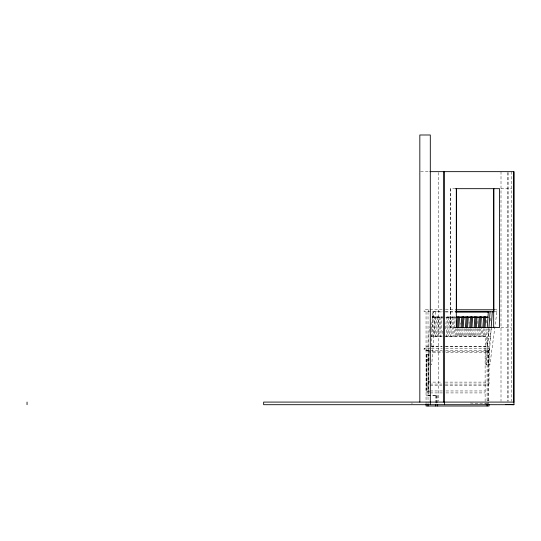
<?xml version="1.0" encoding="UTF-8"?>
<svg xmlns="http://www.w3.org/2000/svg" width="541" height="541" viewBox="0 0 541 541"><rect width="100%" height="100%" fill="white"/><g stroke="black" fill="none" stroke-linecap="round" stroke-linejoin="round"><path stroke-width="0.41" stroke-dasharray="2.71 2.03" d="M426.058 350.365L426.132 348.404M428.026 346.436L429.412 326.608M431.434 329.415L432.672 311.744L442.112 311.961M431.461 336.996L433.226 311.744M431.333 345.895L433.706 311.961M435.451 311.744L431.738 364.776L431.285 364.776M435.559 317.222L434.227 336.313L433.192 336.056L434.531 316.965L435.559 317.222L432.306 316.965L443.262 316.965M437.71 317.222L436.371 336.313L435.336 336.056L436.675 316.965L439.928 317.222L438.589 336.313L437.561 336.056L438.893 316.965L439.928 317.222M442.274 331.072L441.929 336.056L431.711 336.056M445.628 328.84L446.44 317.222L445.405 316.965L456.361 316.965M448.658 317.222L447.326 336.313L446.291 336.056L447.63 316.965L448.658 317.222L446.44 317.222M450.809 317.222L449.47 336.313L448.442 336.056L449.774 316.965L453.027 317.222L451.694 336.313L450.66 336.056L451.999 316.965L453.027 317.222M455.549 328.583L455.028 336.056L456.056 336.313L456.584 328.84M457.693 328.583L457.172 336.056L458.207 336.313L458.727 328.84M459.918 328.583L459.397 336.056L460.425 336.313L460.946 328.84M460.208 324.438L460.323 322.774M462.061 328.583L461.541 336.056L462.569 336.313L463.096 328.84M464.286 328.583L463.759 336.056L464.793 336.313L465.314 328.84M464.922 319.46L465.098 316.965M466.43 328.583L465.909 336.056L466.937 336.313L467.465 328.84M468.648 328.583L468.127 336.056L469.162 336.313L469.683 328.84M469 323.606L469.115 321.949M470.798 328.583L470.271 336.056L471.306 336.313L471.826 328.84M473.017 328.583L472.496 336.056L473.524 336.313L474.051 328.84M475.16 328.583L474.64 336.056L475.674 336.313L476.195 328.84M477.385 328.583L476.864 336.056L477.892 336.313L478.413 328.84M477.73 323.606L477.906 321.117M479.529 328.583L479.008 336.056L480.036 336.313L480.564 328.84M481.923 326.095L481.226 336.056L482.261 336.313L482.782 328.84M483.897 328.583L483.377 336.056L484.405 336.313L484.925 328.84M484.871 350.365L486.143 328.265M486.521 322.774L486.697 320.286M445.561 346.693L485.899 346.693L487.15 328.84M487.089 405.168L487.089 346.436L488.361 328.265M486.359 364.776L488.895 328.576M491.113 328.576L488.584 364.776L485.906 364.776L485.953 348.404M445.371 346.436L487.089 346.436L489.49 328.265M490.471 320.827L490.87 317.797M488.807 348.404L491.451 328.407M494.663 309.777L496.909 309.777L496.909 311.744L489.903 364.776L489.05 364.776M420.641 171.653L430.305 171.653M455.454 188.674L450.396 188.674L450.396 327.454L456.469 327.454M501.007 188.674L511.482 188.674M442.193 309.777L424.097 309.777L424.097 311.744L442.193 311.744M445.48 309.777L454.771 309.777M445.277 311.778L455.366 311.744M494.663 311.744L496.909 311.744M445.473 311.995L454.717 311.961M432.306 316.965L442.585 317.154M445.946 317.188L455.191 317.154M501.007 327.454L511.482 327.454M445.257 336.056L486.63 336.313L445.101 336.313M442.22 336.313L430.974 336.056M426.058 346.436L429.507 346.436M431.082 346.436L442.011 346.436M431.278 346.693L442.2 346.693M430.244 348.404L424.097 348.404L424.097 349.385A0.981 0.981 0 0 0 425.077 350.365L442.355 350.365M431.326 348.404L442.254 348.404M445.615 348.404L489.199 348.404L489.199 351.346L445.541 351.346M445.615 350.365L489.199 350.365M426.058 350.494L428.026 350.494M428.026 351.346L442.518 351.346M428.174 352.326L442.626 352.326M445.892 352.326L487.238 352.326L487.238 351.346M426.058 354.423L428.107 354.423L428.107 391.934L426.058 391.934L426.524 354.429L428.486 354.477L428.026 391.961L426.058 391.914M427.945 359.758L426.633 359.758L426.633 386.044M426.058 360.313L428.107 360.313M429.513 364.776L429.067 364.776L429.067 350.365M428.026 381.79L429.987 381.79M428.174 382.115L441.916 382.115M445.284 382.115L489.05 382.115M430.136 384.076L441.923 384.076M445.284 384.076L489.05 384.076L489.05 348.404M430.136 385.266L441.923 385.266M445.29 385.266L488.219 385.266M426.058 386.044L427.945 386.044M428.026 390.954L429.331 390.954L429.331 392.915L428.026 392.915M430.169 390.954L442.66 390.954M445.987 390.954L485.121 390.954M430.169 392.915L442.66 392.915M445.987 392.915L485.121 392.915M428.026 395.207L429.331 395.207M428.026 395.539L437.635 395.539L437.635 405.202M428.026 395.674L435.674 395.674M426.058 395.863L428.026 395.863M487.089 400.773L489.05 400.773M470.393 403.059L487.982 403.721M488.462 336.056L490.41 336.313M487.089 346.436L489.037 346.693M432.313 316.931L433.348 317.154M484.871 346.436L485.899 346.693M511.482 171.653L511.482 401.239M508.046 172.491L508.046 401.239M507.898 172.491L507.898 401.239M501.007 171.653L501.007 401.239M488.219 350.365L488.219 403.485M488.131 350.365L488.131 364.776M488.07 350.365L488.07 403.769M485.121 351.346L485.121 405.168M450.565 188.674L450.565 327.454M438.521 172.491L438.521 401.239M436.655 395.539L436.655 405.202M436.506 395.539L436.506 405.202M435.674 395.539L435.674 405.202M429.209 350.365L429.209 351.346M428.776 309.777L428.776 311.744M428.174 348.404L428.174 395.539M428.026 311.744L428.026 405.229M426.227 354.423L426.227 391.934M426.058 311.744L426.058 404.452M411.978 402.734L411.978 404.046M424.097 349.385A0.981 0.981 0 0 1 425.077 348.404M441.043 316.965L439.705 336.056L440.739 336.313L442.071 317.222L441.043 316.965M454.142 316.965L452.803 336.056L453.838 336.313L455.177 317.222L454.142 316.965"/><path stroke-width="0.81" d="M456.699 327.183L457.395 317.222L455.914 317.222M457.754 327.758L458.511 316.965L461.764 317.222L461.067 327.183M458.842 327.183L459.539 317.222M462.122 327.758L462.873 316.965L466.126 317.222L465.429 327.183M463.211 327.183L463.908 317.222M466.491 327.758L467.241 316.965L470.494 317.222L469.798 327.183M467.58 327.183L468.276 317.222M470.853 327.758L471.61 316.965L474.863 317.222L474.166 327.183M471.941 327.183L472.638 317.222M475.221 327.758L475.979 316.965L479.231 317.222L478.535 327.183M476.31 327.183L477.006 317.222M479.59 327.758L480.34 316.965L483.593 317.222L482.897 327.183M480.678 327.183L481.375 317.222M483.952 327.758L484.709 316.965L487.962 317.222M485.047 327.183L485.744 317.222M487.265 327.183L488.327 311.995L487.292 311.778M488.949 327.738L490.072 311.744M491.174 327.738L492.29 311.744M429.933 171.653L513.95 171.653L513.95 404.702L263.656 404.702L263.656 402.085L513.95 402.085M455.394 188.674L499.566 188.674L499.566 327.454L455.394 327.454M455.596 309.777L494.379 309.777M455.596 311.744L494.379 311.744M455.556 311.995L488.327 311.995M456.678 316.965L458.362 316.931M461.723 316.965L463.4 316.931M465.923 316.965L467.607 316.931M470.122 316.965L471.806 316.931M474.329 316.965L476.006 316.931M479.367 316.965L481.05 316.931M483.566 316.965L485.25 316.931M456.029 317.188L487.962 317.188M505.571 404.384L513.95 404.702M513.801 171.653L513.801 402.085M493.838 188.674L493.838 310.629M493.669 188.674L493.669 327.454M489.05 404.512L489.05 406.007L426.058 406.007L426.058 404.33M487.089 404.33L487.089 406.007M456.469 188.674L456.469 310.629M456.469 324.086L456.469 327.454M456.3 188.674L456.3 327.454M444.425 171.653L444.425 404.702M443.397 171.653L443.397 402.085M437.635 404.398L437.635 406.007M435.674 404.398L435.674 406.007M430.305 404.702L430.305 134.993L419.83 134.993L419.83 402.085M428.026 404.33L428.026 406.007M27.05 402.085L27.05 404.702"/></g></svg>
